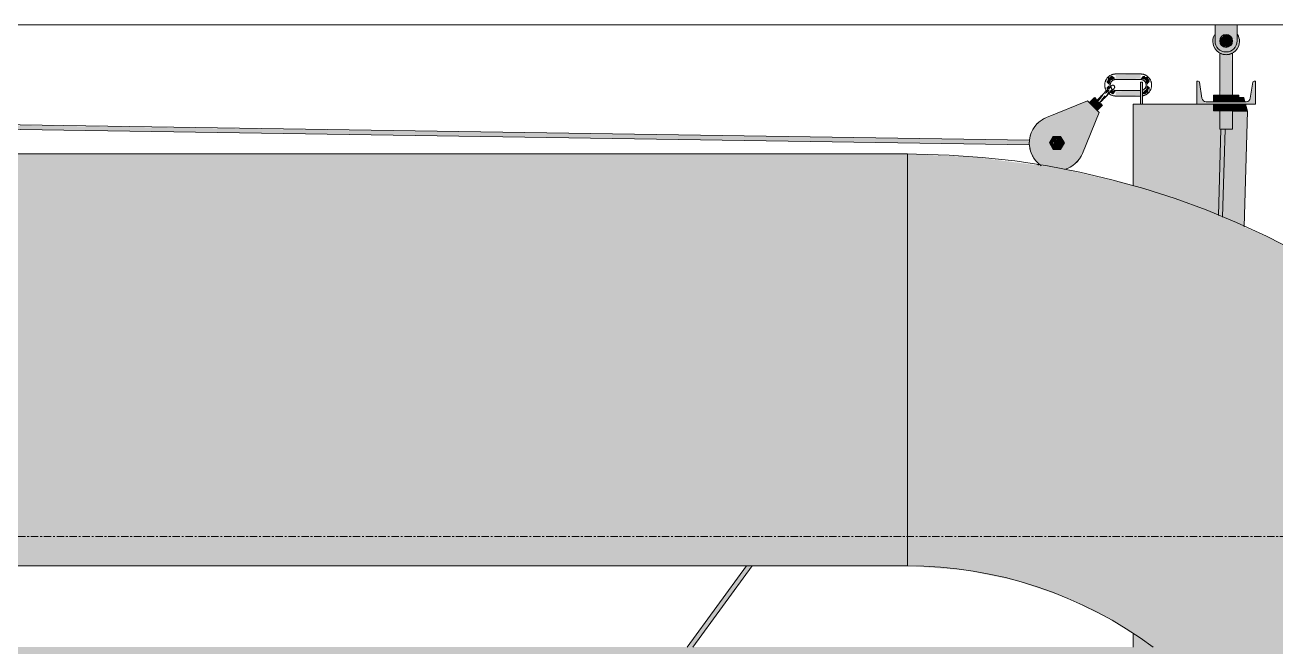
# Model space of a CAD drawing. Header units: inches. Extents: x 20426 to 92531, y -195 to 750.
# Drawn here: x 27683.7 to 27768.7, y 244.5 to 286.8 of the extents above; entities that cross this region are included whole.
import ezdxf

# ---------------------------------------------------------------- set-up
doc = ezdxf.new("R2010")
doc.units = ezdxf.units.IN
doc.header["$MEASUREMENT"] = 0
doc.linetypes.add('Grid Line 1_2_', pattern=[0.875, 0.5, -0.125, 0.125, -0.125])
for name, color, linetype, lineweight in [('A-FLOR-LEVL', 51, 'Continuous', 9), ('M-HVAC-DUCT', 70, 'Continuous', 9), ('Q-SPCQ', 91, 'Continuous', 9), ('S-BEAM', 12, 'Continuous', 9)]:
    doc.layers.add(name, color=color, linetype=linetype, lineweight=lineweight)

# ---------------------------------------------------------------- blocks, each defined once
blk = doc.blocks.new('Girt_Z - 8_D-904143-Elevation - South')
at = {"layer": 'S-BEAM'}
h = blk.add_hatch(color=256, dxfattribs=at)
h.paths.add_polyline_path([(26260.89, 244), (26260.89, 244.482), (22796.272, 244.482), (22796.272, 244), (26260.166, 244)], flags=0)
h.paths.add_polyline_path([(22792.65, 244), (22792.65, 244.482), (22792.15, 244.482), (22792.15, 244)], flags=0)
blk = doc.blocks.new('Girt_Z - 8_D-915553-Elevation - South')
at = {"layer": 'S-BEAM'}
blk.add_line((22796.272, 286.768), (26260.89, 286.768), dxfattribs=at)
blk = doc.blocks.new('Basketball_Backstop-Performance_Sports_Systems-3103-Ceiling_Hung - 27_-0_ to 27_-11 7_8_-V45-Elevation - South')
at = {"layer": 'Q-SPCQ'}
h = blk.add_hatch(color=256, dxfattribs=at)
h.paths.add_polyline_path([(25822.015, 284.937), (25822.39, 285.038), (25822.665, 285.312), (25822.765, 285.687), (25822.438, 285.778), (25822.381, 285.476), (25822.227, 285.322), (25822.074, 285.272), (25821.752, 285.353), (25821.628, 285.531), (25821.579, 285.801), (25821.265, 285.687), (25821.369, 285.309), (25821.64, 285.038), (25821.821, 284.963)], flags=0)
h.paths.add_polyline_path([(25822.765, 285.687), (25822.765, 286.768), (25821.265, 286.768), (25821.265, 285.687), (25821.601, 285.822), (25821.711, 285.964), (25821.914, 286.109), (25822.325, 285.997), (25822.482, 285.801)], flags=0)
for points in [[(25822.015, 284.75), (25822.39, 284.839), (25822.468, 284.871), (25822.791, 285.191), (25822.8, 285.203), (25822.891, 285.422), (25822.921, 285.656), (25822.891, 285.891), (25822.765, 286.072), (25822.707, 285.415), (25822.546, 285.157), (25822.201, 284.962), (25821.821, 284.963), (25821.485, 285.157), (25821.291, 285.493), (25821.265, 286.089), (25821.23, 286.109), (25821.113, 285.687), (25821.114, 285.615), (25821.14, 285.422), (25821.366, 285.027), (25821.376, 285.014), (25821.64, 284.839), (25821.942, 284.76)], [(25822.128, 285.265), (25822.325, 285.378), (25822.438, 285.6), (25822.438, 285.801), (25822.234, 286.066), (25821.902, 286.11), (25821.593, 285.801), (25821.636, 285.469), (25821.796, 285.309)], [(25814.515, 283.069), (25816.203, 283.117), (25816.203, 283.431), (25814.515, 283.383), (25814.515, 283.088)], [(25816.328, 281.375), (25816.328, 282.875), (25816.203, 282.875), (25816.203, 281.375)], [(25823.871, 281.375), (25824.015, 281.375), (25824.015, 282.955), (25823.824, 282.879), (25823.609, 281.671), (25823.447, 281.563), (25823.381, 281.555), (25820.521, 281.586), (25820.39, 281.729), (25820.372, 281.793), (25820.207, 282.879), (25820.015, 282.955), (25820.015, 281.375)], [(25813.31, 281.544), (25813.366, 281.601), (25813.422, 281.657), (25813.659, 281.976), (25813.7, 282.106), (25813.222, 281.597)], [(25815.232, 281.944), (25816.203, 281.992), (25816.203, 282.306), (25814.515, 282.258), (25814.515, 281.944)], [(25812.99, 281.225), (25813.31, 281.544), (25813.241, 281.623), (25813.266, 281.656), (25813.061, 281.808), (25812.76, 281.455), (25812.921, 281.294)], [(25813.246, 280.969), (25813.573, 281.349), (25813.388, 281.476), (25813.361, 281.459), (25813.31, 281.544), (25812.99, 281.225), (25813.22, 280.995)], [(25821.489, 273.82), (25821.636, 279.687), (25821.578, 279.687), (25821.578, 280.937), (25821.149, 280.937), (25821.149, 281.375), (25819.015, 281.375), (25819.015, 274.745), (25820.671, 274.181), (25821.358, 273.878)], [(25821.582, 281.555), (25821.582, 281.992), (25821.149, 281.992), (25821.149, 281.555)], [(25821.149, 280.937), (25821.582, 280.937), (25821.582, 281.375), (25821.149, 281.375)], [(25822.448, 281.555), (25822.448, 281.992), (25821.582, 281.992), (25821.582, 281.555)], [(25822.448, 280.937), (25822.448, 281.375), (25821.582, 281.375), (25821.582, 280.937)], [(25822.448, 281.555), (25822.881, 281.555), (25822.881, 281.992), (25822.448, 281.992)], [(25822.448, 280.937), (25822.881, 280.937), (25822.881, 281.375), (25822.448, 281.375)], [(25823.242, 273.046), (25823.467, 280.918), (25822.451, 280.918), (25822.394, 279.687), (25821.938, 279.687), (25821.767, 273.697), (25823.195, 273.067)], [(25821.767, 273.697), (25821.902, 279.687), (25821.657, 279.687), (25821.518, 273.807)], [(25810.64, 278.533), (25810.765, 278.75), (25810.692, 278.927), (25810.58, 278.991), (25810.338, 278.927), (25810.299, 278.625), (25810.39, 278.533)]]:
    blk.add_hatch(color=256, dxfattribs=at).paths.add_polyline_path(points, flags=0)
h = blk.add_hatch(color=256, dxfattribs=at)
h.paths.add_polyline_path([(25822.015, 279.687), (25822.015, 280.937), (25821.579, 280.937), (25821.636, 279.687), (25821.902, 279.687)], flags=0)
h.paths.add_polyline_path([(25821.885, 281.992), (25822.015, 281.992), (25822.015, 284.75), (25821.637, 284.833), (25821.585, 284.859), (25821.637, 281.992), (25821.827, 281.992)], flags=0)
h = blk.add_hatch(color=256, dxfattribs=at)
h.paths.add_polyline_path([(25822.438, 279.687), (25822.453, 279.687), (25822.394, 280.937), (25822.015, 280.937), (25822.015, 279.687), (25822.394, 279.687)], flags=0)
h.paths.add_polyline_path([(25822.394, 281.992), (25822.45, 281.992), (25822.393, 284.833), (25822.167, 284.763), (25822.015, 284.75), (25822.015, 281.992), (25822.355, 281.992)], flags=0)
h = blk.add_hatch(color=256, dxfattribs=at)
h.paths.add_polyline_path([(25814.25, 282.953), (25814.392, 283.019), (25814.258, 283.055), (25814.252, 282.978)], flags=0)
h.paths.add_polyline_path([(25814.14, 282.978), (25814.191, 282.811), (25814.25, 282.953)], flags=0)
h.paths.add_polyline_path([(25814.085, 282.687), (25814.14, 282.978), (25814.392, 283.094), (25814.482, 283.156), (25814.278, 283.306), (25814.138, 283.281), (25814.104, 283.197), (25813.985, 283.218), (25813.982, 282.959), (25813.922, 283.065), (25813.885, 282.859), (25814.001, 282.76)], flags=0)
h = blk.add_hatch(color=256, dxfattribs=at)
h.paths.add_polyline_path([(25816.468, 282.953), (25816.534, 282.811), (25816.57, 282.945), (25816.494, 282.951)], flags=0)
h.paths.add_polyline_path([(25816.494, 283.063), (25816.326, 283.011), (25816.468, 282.953)], flags=0)
h.paths.add_polyline_path([(25816.633, 282.687), (25816.821, 282.924), (25816.796, 283.065), (25816.712, 283.099), (25816.733, 283.218), (25816.494, 283.232), (25816.494, 283.297), (25816.358, 283.299), (25816.203, 283.117), (25816.494, 283.063), (25816.609, 282.811)], flags=0)
h = blk.add_hatch(color=256, dxfattribs=at)
h.paths.add_polyline_path([(25813.363, 281.457), (25813.495, 281.555), (25813.31, 281.544)], flags=0)
h.paths.add_polyline_path([(25813.495, 281.555), (25813.871, 281.935), (25813.768, 281.935), (25813.786, 282.02), (25813.508, 281.677), (25813.513, 281.657), (25813.422, 281.581)], flags=0)
h = blk.add_hatch(color=256, dxfattribs=at)
h.paths.add_polyline_path([(25813.763, 282.043), (25813.951, 282.186), (25814.149, 282.384), (25813.92, 282.331), (25813.803, 282.106)], flags=0)
h.paths.add_polyline_path([(25814.076, 282.485), (25814.262, 282.496), (25814.205, 282.581)], flags=0)
h.paths.add_polyline_path([(25813.92, 282.331), (25814.149, 282.46), (25814.076, 282.485), (25813.973, 282.384)], flags=0)
h = blk.add_hatch(color=256, dxfattribs=at)
h.paths.add_polyline_path([(25813.871, 281.935), (25814.105, 282.258), (25814.05, 282.285), (25813.912, 282.065)], flags=0)
h.paths.add_polyline_path([(25814.142, 282.24), (25814.235, 282.384), (25814.188, 282.384), (25814.147, 282.258)], flags=0)
h = blk.add_hatch(color=256, dxfattribs=at)
h.paths.add_polyline_path([(25814.25, 282.422), (25814.163, 282.485), (25814.205, 282.44), (25814.224, 282.424)], flags=0)
h.paths.add_polyline_path([(25814.224, 282.312), (25814.392, 282.364), (25814.239, 282.376), (25814.224, 282.313)], flags=0)
h.paths.add_polyline_path([(25814.142, 282.24), (25814.142, 282.416), (25814.142, 282.376), (25814.105, 282.258)], flags=0)
h.paths.add_polyline_path([(25814.344, 282.057), (25814.515, 282.258), (25814.223, 282.312), (25814.102, 282.154), (25814.224, 282.143), (25814.224, 282.078), (25814.314, 282.063)], flags=0)
h.paths.add_polyline_path([(25813.918, 282.329), (25814.076, 282.485), (25814.109, 282.564), (25814.065, 282.67), (25813.885, 282.516), (25813.908, 282.384)], flags=0)
h = blk.add_hatch(color=256, dxfattribs=at)
h.paths.add_polyline_path([(25816.468, 282.422), (25816.328, 282.356), (25816.46, 282.32), (25816.466, 282.397)], flags=0)
h.paths.add_polyline_path([(25816.578, 282.397), (25816.527, 282.564), (25816.468, 282.422)], flags=0)
h.paths.add_polyline_path([(25816.374, 282.057), (25816.58, 282.094), (25816.614, 282.178), (25816.733, 282.157), (25816.736, 282.416), (25816.796, 282.31), (25816.833, 282.516), (25816.629, 282.67), (25816.578, 282.397), (25816.328, 282.173), (25816.328, 282.112)], flags=0)
h = blk.add_hatch(color=256, dxfattribs=at)
h.paths.add_polyline_path([(25811.024, 276.958), (25811.322, 277.058), (25811.729, 277.325), (25812.026, 277.64), (25812.362, 278.312), (25813.388, 280.827), (25812.592, 281.623), (25809.405, 280.261), (25809.071, 279.945), (25808.823, 279.557), (25808.677, 279.121), (25808.649, 278.625), (25808.72, 278.208), (25808.927, 277.761), (25809.317, 277.325), (25809.462, 277.212), (25810.912, 276.984)], flags=0)
h.paths.add_polyline_path([(25810.768, 278.312), (25810.26, 278.317), (25810.037, 278.797), (25810.301, 279.187), (25810.781, 279.164), (25810.998, 278.71), (25810.791, 278.353)], flags=0)
h = blk.add_hatch(color=256, dxfattribs=at)
h.paths.add_polyline_path([(25817.001, 244.482), (25815.703, 245.35), (25815.703, 244.482), (25816.673, 244.482)], flags=0)
h.paths.add_polyline_path([(25819.015, 274.745), (25819.015, 281.375), (25815.703, 281.375), (25815.703, 275.855), (25818.981, 274.757)], flags=0)
h = blk.add_hatch(color=256, dxfattribs=at)
h.paths.add_polyline_path([(25822.881, 280.918), (25823.467, 280.918), (25823.34, 281.375), (25822.881, 281.375), (25822.881, 280.937), (25822.453, 280.918)], flags=0)
h.paths.add_polyline_path([(25823.29, 281.555), (25823.212, 281.832), (25822.881, 281.832), (25822.881, 281.555)], flags=0)
h = blk.add_hatch(color=256, dxfattribs=at)
h.paths.add_polyline_path([(25808.649, 278.622), (25808.659, 278.889), (25808.64, 278.935), (25700.39, 280.532), (25700.39, 280.272), (25808.642, 278.622)], flags=0)
h.paths.add_polyline_path([(25810.293, 278.639), (25810.31, 278.713), (25810.293, 278.64)], flags=0)
h.paths.add_polyline_path([(25682.39, 280.547), (25682.39, 280.859), (25669.924, 281.003), (25669.924, 280.937), (25669.611, 280.897), (25669.611, 280.742), (25681.319, 280.563)], flags=0)
h.paths.add_polyline_path([(25667.238, 280.829), (25667.253, 281.012), (25667.232, 280.912), (25667.232, 280.83)], flags=0)
h = blk.add_hatch(color=256, dxfattribs=at)
h.paths.add_polyline_path([(25810.263, 278.312), (25810.768, 278.312), (25811.02, 278.75), (25810.768, 279.187), (25810.263, 279.187), (25810.01, 278.75), (25810.135, 278.533)], flags=0)
h.paths.add_polyline_path([(25810.515, 278.5), (25810.338, 278.573), (25810.265, 278.75), (25810.338, 278.927), (25810.515, 279), (25810.692, 278.927), (25810.765, 278.75), (25810.692, 278.573), (25810.58, 278.509)], flags=0)
h = blk.add_hatch(color=256, dxfattribs=at)
h.paths.add_polyline_path([(25785.782, 244.482), (25789.739, 250), (25789.41, 250), (25785.452, 244.482), (25785.779, 244.482)], flags=0)
h.paths.add_polyline_path([(25809.462, 277.212), (25809.285, 277.325), (25809.279, 277.237), (25809.449, 277.214)], flags=0)
for p, q in [((25821.265, 286.768), (25821.265, 285.687)), ((25822.765, 285.687), (25822.765, 286.768)), ((25821.578, 284.862), (25821.578, 281.992)), ((25821.578, 284.862), (25821.578, 281.992)), ((25822.453, 281.992), (25822.453, 284.862)), ((25822.453, 281.992), (25822.453, 284.862)), ((25816.203, 283.437), (25814.515, 283.437)), ((25814.515, 283.062), (25816.203, 283.062)), ((25816.203, 281.375), (25816.203, 282.875)), ((25816.328, 282.875), (25816.203, 282.875)), ((25816.328, 282.875), (25816.328, 281.375)), ((25820.118, 282.955), (25820.015, 282.955)), ((25820.015, 282.955), (25820.015, 281.375)), ((25820.372, 281.793), (25820.207, 282.879)), ((25823.824, 282.879), (25823.658, 281.793)), ((25824.015, 282.955), (25823.913, 282.955)), ((25824.015, 281.375), (25824.015, 282.955)), ((25816.203, 282.312), (25814.515, 282.312)), ((25812.592, 281.623), (25809.807, 280.486)), ((25812.592, 281.623), (25813.388, 280.827)), ((25813.078, 281.844), (25812.725, 281.49)), ((25813.088, 281.835), (25813.211, 281.711)), ((25813.255, 280.96), (25813.609, 281.313)), ((25813.476, 281.446), (25813.6, 281.322)), ((25814.515, 281.937), (25816.203, 281.937)), ((25815.703, 281.375), (25815.703, 275.855)), ((25815.703, 281.375), (25819.015, 281.375)), ((25819.015, 281.375), (25820.021, 281.375)), ((25820.015, 281.375), (25824.015, 281.375)), ((25823.381, 281.555), (25820.649, 281.555)), ((25821.149, 281.992), (25821.582, 281.992)), ((25821.149, 281.555), (25821.149, 281.992)), ((25821.149, 280.937), (25821.149, 281.375)), ((25821.582, 281.992), (25822.448, 281.992)), ((25821.582, 281.992), (25821.582, 281.555)), ((25821.582, 281.375), (25821.582, 280.937)), ((25822.448, 281.992), (25822.881, 281.992)), ((25822.448, 281.992), (25822.448, 281.555)), ((25822.448, 281.375), (25822.448, 280.937)), ((25822.881, 281.992), (25822.881, 281.555)), ((25823.212, 281.832), (25822.881, 281.832)), ((25822.881, 281.375), (25822.881, 280.937)), ((25823.29, 281.555), (25823.212, 281.832)), ((25823.467, 280.918), (25823.34, 281.375)), ((25808.663, 278.935), (25700.39, 280.585)), ((25812.251, 278.042), (25813.388, 280.827)), ((25821.582, 280.937), (25821.149, 280.937)), ((25821.578, 280.937), (25821.578, 279.687)), ((25822.448, 280.937), (25821.582, 280.937)), ((25822.44, 280.918), (25823.467, 280.918)), ((25822.881, 280.937), (25822.448, 280.937)), ((25822.453, 279.687), (25822.453, 280.937)), ((25823.242, 273.046), (25823.467, 280.918)), ((25700.39, 280.272), (25808.649, 278.622)), ((25821.657, 279.687), (25821.489, 273.82)), ((25822.015, 279.687), (25821.578, 279.687)), ((25821.938, 279.687), (25821.767, 273.697)), ((25822.453, 279.687), (25822.015, 279.687)), ((25810.263, 279.187), (25810.01, 278.75)), ((25810.01, 278.75), (25810.263, 278.312)), ((25810.768, 279.187), (25810.263, 279.187)), ((25811.02, 278.75), (25810.768, 279.187)), ((25810.768, 278.312), (25811.02, 278.75)), ((25810.263, 278.312), (25810.768, 278.312)), ((25809.297, 277.34), (25809.227, 277.245)), ((25789.411, 250.002), (25785.396, 244.482)), ((25785.782, 244.482), (25789.797, 250.002)), ((25815.703, 245.35), (25815.703, 244.482))]:
    blk.add_line(p, q, dxfattribs=at)
at = {"layer": 'Q-SPCQ', "flags": 128}
for points in [[(25814.515, 283.437), (25814.485, 283.437), (25814.455, 283.435), (25814.425, 283.432), (25814.396, 283.428), (25814.366, 283.423), (25814.337, 283.416), (25814.308, 283.408), (25814.279, 283.399), (25814.251, 283.389), (25814.223, 283.378), (25814.196, 283.366), (25814.169, 283.353), (25814.143, 283.338), (25814.117, 283.323), (25814.092, 283.307), (25814.067, 283.289), (25814.044, 283.271), (25814.021, 283.251), (25813.999, 283.231), (25813.977, 283.21), (25813.957, 283.188), (25813.937, 283.165), (25813.919, 283.142), (25813.901, 283.118), (25813.884, 283.093), (25813.868, 283.067), (25813.854, 283.041), (25813.84, 283.014), (25813.828, 282.987), (25813.816, 282.959), (25813.806, 282.931), (25813.797, 282.903), (25813.789, 282.874), (25813.782, 282.844), (25813.776, 282.815), (25813.772, 282.785), (25813.768, 282.756), (25813.766, 282.726), (25813.765, 282.696), (25813.765, 282.687)], [(25814.14, 282.687), (25814.141, 282.702), (25814.141, 282.717), (25814.143, 282.732), (25814.145, 282.747), (25814.148, 282.762), (25814.151, 282.777), (25814.155, 282.791), (25814.159, 282.805), (25814.164, 282.82), (25814.17, 282.834), (25814.176, 282.847), (25814.183, 282.861), (25814.19, 282.874), (25814.198, 282.887), (25814.206, 282.899), (25814.214, 282.911), (25814.224, 282.923), (25814.233, 282.935), (25814.243, 282.946), (25814.254, 282.957), (25814.265, 282.967), (25814.276, 282.977), (25814.288, 282.986), (25814.3, 282.995), (25814.313, 283.003), (25814.325, 283.011), (25814.338, 283.018), (25814.352, 283.025), (25814.365, 283.031), (25814.379, 283.037), (25814.393, 283.042), (25814.408, 283.047), (25814.422, 283.051), (25814.437, 283.054), (25814.451, 283.057), (25814.466, 283.059), (25814.481, 283.061), (25814.496, 283.062), (25814.511, 283.062), (25814.515, 283.062)], [(25816.953, 282.687), (25816.952, 282.717), (25816.95, 282.747), (25816.947, 282.777), (25816.943, 282.807), (25816.938, 282.837), (25816.931, 282.866), (25816.924, 282.895), (25816.915, 282.923), (25816.905, 282.952), (25816.894, 282.98), (25816.881, 283.007), (25816.868, 283.034), (25816.854, 283.06), (25816.838, 283.086), (25816.822, 283.111), (25816.804, 283.135), (25816.786, 283.159), (25816.767, 283.182), (25816.746, 283.204), (25816.725, 283.226), (25816.703, 283.246), (25816.681, 283.266), (25816.657, 283.284), (25816.633, 283.302), (25816.608, 283.319), (25816.582, 283.334), (25816.556, 283.349), (25816.529, 283.363), (25816.502, 283.375), (25816.474, 283.387), (25816.446, 283.397), (25816.418, 283.406), (25816.389, 283.414), (25816.36, 283.421), (25816.33, 283.427), (25816.301, 283.431), (25816.271, 283.434), (25816.241, 283.437), (25816.211, 283.437), (25816.203, 283.437)], [(25816.203, 283.062), (25816.218, 283.062), (25816.233, 283.061), (25816.248, 283.06), (25816.262, 283.058), (25816.277, 283.055), (25816.292, 283.052), (25816.306, 283.048), (25816.321, 283.043), (25816.335, 283.038), (25816.349, 283.033), (25816.362, 283.027), (25816.376, 283.02), (25816.389, 283.013), (25816.402, 283.005), (25816.414, 282.997), (25816.427, 282.988), (25816.439, 282.979), (25816.45, 282.969), (25816.461, 282.959), (25816.472, 282.949), (25816.482, 282.938), (25816.492, 282.926), (25816.501, 282.915), (25816.51, 282.903), (25816.518, 282.89), (25816.526, 282.877), (25816.533, 282.864), (25816.54, 282.851), (25816.547, 282.837), (25816.552, 282.823), (25816.557, 282.809), (25816.562, 282.795), (25816.566, 282.781), (25816.569, 282.766), (25816.572, 282.751), (25816.575, 282.736), (25816.576, 282.722), (25816.577, 282.707), (25816.578, 282.692), (25816.578, 282.687)], [(25813.697, 282.109), (25813.676, 282.088), (25813.655, 282.066), (25813.634, 282.045), (25813.613, 282.024), (25813.592, 282.003), (25813.571, 281.983), (25813.551, 281.962), (25813.53, 281.942), (25813.51, 281.922), (25813.491, 281.902), (25813.471, 281.883), (25813.452, 281.864), (25813.434, 281.845), (25813.416, 281.827), (25813.398, 281.809), (25813.38, 281.792), (25813.364, 281.775), (25813.348, 281.759), (25813.332, 281.743), (25813.317, 281.728), (25813.302, 281.714), (25813.288, 281.7), (25813.275, 281.687), (25813.263, 281.674), (25813.251, 281.662), (25813.24, 281.651), (25813.229, 281.641), (25813.22, 281.631), (25813.211, 281.623), (25813.203, 281.614), (25813.196, 281.607), (25813.189, 281.601), (25813.183, 281.595), (25813.179, 281.59), (25813.175, 281.586), (25813.171, 281.583), (25813.169, 281.581), (25813.168, 281.579), (25813.167, 281.578)], [(25813.272, 281.683), (25813.285, 281.696), (25813.299, 281.71), (25813.313, 281.724), (25813.328, 281.739), (25813.343, 281.755), (25813.359, 281.771), (25813.376, 281.787), (25813.393, 281.805), (25813.411, 281.822), (25813.429, 281.84), (25813.447, 281.859), (25813.466, 281.878), (25813.485, 281.897), (25813.505, 281.917), (25813.525, 281.937), (25813.545, 281.957), (25813.566, 281.977), (25813.586, 281.998), (25813.607, 282.019), (25813.628, 282.04), (25813.649, 282.061), (25813.67, 282.082), (25813.691, 282.103), (25813.697, 282.109)], [(25814.228, 282.639), (25814.227, 282.639), (25814.226, 282.637), (25814.224, 282.635), (25814.221, 282.632), (25814.217, 282.629), (25814.212, 282.624), (25814.207, 282.618), (25814.201, 282.612), (25814.194, 282.605), (25814.186, 282.597), (25814.177, 282.589), (25814.168, 282.579), (25814.157, 282.569), (25814.147, 282.558), (25814.135, 282.546), (25814.123, 282.534), (25814.11, 282.521), (25814.096, 282.507), (25814.082, 282.493), (25814.067, 282.478), (25814.051, 282.463), (25814.035, 282.447), (25814.018, 282.43), (25814.001, 282.413), (25813.984, 282.395), (25813.966, 282.377), (25813.947, 282.359), (25813.928, 282.34), (25813.909, 282.321), (25813.889, 282.301), (25813.869, 282.281), (25813.849, 282.261), (25813.829, 282.24), (25813.808, 282.22), (25813.787, 282.199), (25813.766, 282.178), (25813.745, 282.157), (25813.724, 282.136), (25813.703, 282.114), (25813.697, 282.109)], [(25813.697, 282.109), (25813.718, 282.13), (25813.74, 282.151), (25813.761, 282.172), (25813.782, 282.193), (25813.803, 282.214), (25813.823, 282.235), (25813.844, 282.255), (25813.864, 282.276), (25813.884, 282.296), (25813.904, 282.315)], [(25813.765, 282.687), (25813.766, 282.658), (25813.768, 282.628), (25813.771, 282.598), (25813.775, 282.568), (25813.78, 282.538), (25813.787, 282.509), (25813.794, 282.48), (25813.803, 282.452), (25813.813, 282.423), (25813.824, 282.395), (25813.837, 282.368), (25813.85, 282.341), (25813.864, 282.315)], [(25813.874, 281.932), (25813.895, 281.953), (25813.916, 281.974), (25813.937, 281.995), (25813.958, 282.016), (25813.979, 282.037), (25814, 282.058), (25814.021, 282.079), (25814.041, 282.099), (25814.061, 282.119), (25814.081, 282.139), (25814.1, 282.158), (25814.119, 282.177), (25814.137, 282.195), (25814.156, 282.214), (25814.173, 282.231), (25814.191, 282.249), (25814.207, 282.265), (25814.224, 282.282), (25814.239, 282.297), (25814.254, 282.312), (25814.269, 282.327), (25814.283, 282.341), (25814.296, 282.354), (25814.308, 282.366), (25814.32, 282.378), (25814.331, 282.389), (25814.342, 282.4), (25814.351, 282.409), (25814.36, 282.418), (25814.368, 282.426), (25814.376, 282.434), (25814.382, 282.44), (25814.388, 282.446), (25814.393, 282.451), (25814.397, 282.455), (25814.4, 282.458), (25814.402, 282.46), (25814.404, 282.462), (25814.404, 282.462)], [(25814.086, 282.144), (25814.066, 282.124), (25814.046, 282.104), (25814.026, 282.084), (25814.006, 282.064), (25813.985, 282.043), (25813.964, 282.022), (25813.943, 282.001), (25813.922, 281.98), (25813.901, 281.959), (25813.88, 281.938), (25813.874, 281.932)], [(25814.037, 282.109), (25814.061, 282.091), (25814.085, 282.073), (25814.11, 282.056), (25814.136, 282.041), (25814.162, 282.026), (25814.188, 282.012), (25814.216, 282), (25814.243, 281.988), (25814.272, 281.978), (25814.3, 281.969), (25814.329, 281.961), (25814.358, 281.954), (25814.388, 281.948), (25814.417, 281.944), (25814.447, 281.941), (25814.477, 281.938), (25814.507, 281.938), (25814.515, 281.937)], [(25814.119, 282.531), (25814.132, 282.543), (25814.143, 282.555), (25814.155, 282.566), (25814.165, 282.576), (25814.175, 282.586), (25814.183, 282.595), (25814.191, 282.603), (25814.199, 282.61), (25814.205, 282.617), (25814.211, 282.622), (25814.216, 282.627), (25814.22, 282.631), (25814.223, 282.635), (25814.225, 282.637), (25814.227, 282.638), (25814.228, 282.639)], [(25814.161, 282.566), (25814.156, 282.58), (25814.152, 282.594), (25814.149, 282.609), (25814.146, 282.624), (25814.143, 282.639), (25814.142, 282.653), (25814.141, 282.668), (25814.14, 282.683), (25814.14, 282.687)], [(25814.236, 282.437), (25814.226, 282.449), (25814.217, 282.46), (25814.208, 282.472), (25814.2, 282.485)], [(25814.228, 282.639), (25814.231, 282.643), (25814.235, 282.646), (25814.239, 282.649), (25814.243, 282.652), (25814.247, 282.655), (25814.251, 282.658), (25814.255, 282.66), (25814.26, 282.662), (25814.264, 282.665), (25814.269, 282.667), (25814.274, 282.668), (25814.278, 282.67), (25814.283, 282.671), (25814.288, 282.673), (25814.293, 282.674), (25814.298, 282.674), (25814.303, 282.675), (25814.308, 282.675), (25814.313, 282.676), (25814.318, 282.676), (25814.323, 282.676), (25814.328, 282.675), (25814.333, 282.675), (25814.338, 282.674), (25814.343, 282.673), (25814.347, 282.672), (25814.352, 282.67), (25814.357, 282.669), (25814.362, 282.667), (25814.366, 282.665), (25814.371, 282.663), (25814.375, 282.661), (25814.38, 282.658), (25814.384, 282.656), (25814.388, 282.653), (25814.392, 282.65), (25814.396, 282.647), (25814.4, 282.643), (25814.403, 282.64), (25814.404, 282.639)], [(25814.515, 282.312), (25814.5, 282.313), (25814.485, 282.314), (25814.47, 282.315), (25814.455, 282.317), (25814.441, 282.32), (25814.426, 282.323), (25814.412, 282.327), (25814.397, 282.332), (25814.383, 282.337), (25814.369, 282.342), (25814.355, 282.348), (25814.342, 282.355), (25814.329, 282.362), (25814.316, 282.37), (25814.303, 282.378), (25814.291, 282.387), (25814.279, 282.396), (25814.268, 282.406), (25814.257, 282.416), (25814.246, 282.426)], [(25814.404, 282.462), (25814.404, 282.462), (25814.403, 282.461), (25814.4, 282.458), (25814.398, 282.456), (25814.394, 282.452), (25814.389, 282.447), (25814.384, 282.442), (25814.377, 282.435), (25814.37, 282.428), (25814.362, 282.42), (25814.354, 282.412), (25814.344, 282.402), (25814.334, 282.392), (25814.323, 282.381), (25814.312, 282.37), (25814.299, 282.357), (25814.286, 282.344)], [(25814.404, 282.639), (25814.408, 282.635), (25814.411, 282.632), (25814.414, 282.628), (25814.417, 282.624), (25814.42, 282.62), (25814.423, 282.616), (25814.425, 282.611), (25814.428, 282.607), (25814.43, 282.602), (25814.432, 282.598), (25814.434, 282.593), (25814.435, 282.588), (25814.437, 282.583), (25814.438, 282.579), (25814.439, 282.574), (25814.44, 282.569), (25814.44, 282.564), (25814.441, 282.559), (25814.441, 282.554), (25814.441, 282.549), (25814.441, 282.544), (25814.44, 282.539), (25814.44, 282.534), (25814.439, 282.529), (25814.438, 282.524), (25814.437, 282.519), (25814.436, 282.514), (25814.434, 282.51), (25814.432, 282.505), (25814.43, 282.5), (25814.428, 282.496), (25814.426, 282.491), (25814.423, 282.487), (25814.421, 282.483), (25814.418, 282.479), (25814.415, 282.475), (25814.412, 282.471), (25814.409, 282.467), (25814.405, 282.463), (25814.404, 282.462)], [(25816.322, 281.947), (25816.352, 281.952), (25816.381, 281.959), (25816.41, 281.967), (25816.439, 281.976), (25816.467, 281.986), (25816.495, 281.997), (25816.522, 282.009), (25816.549, 282.022), (25816.575, 282.037), (25816.601, 282.052), (25816.626, 282.068), (25816.651, 282.086), (25816.674, 282.104), (25816.697, 282.124), (25816.719, 282.144), (25816.741, 282.165), (25816.761, 282.187), (25816.781, 282.21), (25816.799, 282.233), (25816.817, 282.257), (25816.834, 282.282), (25816.85, 282.308), (25816.864, 282.334), (25816.878, 282.361), (25816.89, 282.388), (25816.902, 282.416), (25816.912, 282.444), (25816.921, 282.472), (25816.929, 282.501), (25816.936, 282.531), (25816.942, 282.56), (25816.946, 282.59), (25816.95, 282.619), (25816.952, 282.649), (25816.953, 282.679), (25816.953, 282.687)], [(25816.578, 282.687), (25816.577, 282.673), (25816.577, 282.658), (25816.575, 282.643), (25816.573, 282.628), (25816.57, 282.613), (25816.567, 282.598), (25816.563, 282.584), (25816.559, 282.57), (25816.554, 282.555), (25816.548, 282.541), (25816.542, 282.528), (25816.535, 282.514), (25816.528, 282.501), (25816.52, 282.488), (25816.512, 282.476), (25816.504, 282.464), (25816.494, 282.452), (25816.485, 282.44), (25816.475, 282.429), (25816.464, 282.418), (25816.453, 282.408), (25816.442, 282.398), (25816.43, 282.389), (25816.418, 282.38), (25816.405, 282.372), (25816.393, 282.364), (25816.379, 282.357), (25816.366, 282.35), (25816.352, 282.344), (25816.339, 282.338), (25816.325, 282.333)], [(25813.167, 281.402), (25813.163, 281.405), (25813.16, 281.409), (25813.157, 281.413), (25813.154, 281.417), (25813.151, 281.421), (25813.148, 281.425), (25813.146, 281.43), (25813.144, 281.434), (25813.141, 281.438), (25813.139, 281.443), (25813.138, 281.448), (25813.136, 281.452), (25813.135, 281.457), (25813.133, 281.462), (25813.132, 281.467), (25813.132, 281.472), (25813.131, 281.477), (25813.131, 281.482), (25813.13, 281.487), (25813.13, 281.492), (25813.13, 281.497), (25813.131, 281.502), (25813.131, 281.507), (25813.132, 281.512), (25813.133, 281.517), (25813.134, 281.522), (25813.136, 281.526), (25813.137, 281.531), (25813.139, 281.536), (25813.141, 281.54), (25813.143, 281.545), (25813.145, 281.549), (25813.148, 281.554), (25813.15, 281.558), (25813.153, 281.562), (25813.156, 281.566), (25813.159, 281.57), (25813.163, 281.574), (25813.166, 281.577), (25813.167, 281.578)], [(25813.167, 281.578), (25813.167, 281.579), (25813.169, 281.58), (25813.171, 281.582), (25813.174, 281.585), (25813.177, 281.589), (25813.182, 281.594), (25813.188, 281.599), (25813.194, 281.605), (25813.201, 281.612), (25813.209, 281.62), (25813.217, 281.629), (25813.227, 281.638), (25813.237, 281.649)], [(25813.344, 281.402), (25813.34, 281.398), (25813.336, 281.395), (25813.332, 281.392), (25813.328, 281.389), (25813.324, 281.386), (25813.32, 281.383), (25813.316, 281.381), (25813.311, 281.378), (25813.307, 281.376), (25813.302, 281.374), (25813.298, 281.372), (25813.293, 281.371), (25813.288, 281.369), (25813.283, 281.368), (25813.278, 281.367), (25813.273, 281.366), (25813.268, 281.366), (25813.263, 281.365), (25813.258, 281.365), (25813.253, 281.365), (25813.248, 281.365), (25813.243, 281.366), (25813.238, 281.366), (25813.234, 281.367), (25813.229, 281.368), (25813.224, 281.369), (25813.219, 281.37), (25813.214, 281.372), (25813.21, 281.374), (25813.205, 281.376), (25813.2, 281.378), (25813.196, 281.38), (25813.192, 281.382), (25813.187, 281.385), (25813.183, 281.388), (25813.179, 281.391), (25813.175, 281.394), (25813.171, 281.397), (25813.168, 281.401), (25813.167, 281.402)], [(25813.344, 281.402), (25813.344, 281.402), (25813.345, 281.403), (25813.347, 281.405), (25813.35, 281.408), (25813.354, 281.412), (25813.359, 281.417), (25813.364, 281.422), (25813.371, 281.429), (25813.378, 281.436), (25813.386, 281.444), (25813.394, 281.452), (25813.404, 281.462), (25813.414, 281.472), (25813.425, 281.483), (25813.436, 281.494), (25813.449, 281.507), (25813.462, 281.52), (25813.475, 281.533), (25813.49, 281.548), (25813.504, 281.562), (25813.52, 281.578), (25813.536, 281.594), (25813.553, 281.611), (25813.57, 281.628), (25813.587, 281.645), (25813.606, 281.664), (25813.624, 281.682), (25813.643, 281.701), (25813.662, 281.72), (25813.682, 281.74), (25813.702, 281.76), (25813.722, 281.78), (25813.742, 281.8), (25813.763, 281.821), (25813.784, 281.842), (25813.805, 281.863), (25813.826, 281.884), (25813.847, 281.905), (25813.868, 281.926), (25813.874, 281.932)], [(25813.417, 281.475), (25813.406, 281.464), (25813.397, 281.455), (25813.388, 281.446), (25813.38, 281.438), (25813.372, 281.43), (25813.366, 281.424), (25813.36, 281.418), (25813.355, 281.413), (25813.351, 281.409), (25813.348, 281.406), (25813.346, 281.404), (25813.344, 281.402), (25813.344, 281.402)], [(25813.874, 281.932), (25813.853, 281.911), (25813.832, 281.89), (25813.81, 281.868), (25813.789, 281.847), (25813.769, 281.827), (25813.748, 281.806), (25813.727, 281.785), (25813.707, 281.765), (25813.687, 281.745), (25813.667, 281.725), (25813.648, 281.706), (25813.629, 281.687), (25813.61, 281.668), (25813.592, 281.65), (25813.575, 281.633), (25813.557, 281.615), (25813.541, 281.599), (25813.524, 281.582), (25813.509, 281.567), (25813.494, 281.552), (25813.479, 281.537), (25813.465, 281.523), (25813.452, 281.51)]]:
    blk.add_lwpolyline(points, dxfattribs=at)
at = {"layer": 'Q-SPCQ'}
for centre, radius, start, end in [((25822.015, 285.656), 0.906, 150, 180), ((25822.015, 285.656), 0.906, 180, 0), ((25822.015, 285.687), 0.75, 180, 0), ((25822.015, 285.687), 0.438, 0, 180), ((25822.015, 285.687), 0.438, 180, 0), ((25822.015, 285.656), 0.906, 0, 30.95652), ((25820.118, 282.865), 0.09, 8.65819, 90), ((25823.913, 282.865), 0.09, 90, 171.34181), ((25820.649, 281.835), 0.28, 188.65819, 270), ((25823.381, 281.835), 0.28, 270, 351.34181), ((25810.515, 278.75), 1.875, 112.19719, 235.57625), ((25810.515, 278.75), 1.875, 116.34448, 122.42022), ((25810.515, 278.75), 1.875, 145.62372, 152.16263), ((25810.515, 278.75), 1.875, 135, 137.58118), ((25810.515, 278.75), 1.875, 130.97035, 135), ((25810.515, 278.75), 1.875, 175.10577, 180), ((25810.515, 278.75), 1.875, 160.32262, 165), ((25810.515, 278.75), 0.25, 135, 210), ((25810.515, 278.75), 0.25, 135, 315), ((25810.515, 278.75), 0.25, 315, 135), ((25810.515, 278.75), 0.25, 90, 120), ((25810.515, 278.75), 0.25, 60, 90), ((25810.515, 278.75), 0.25, 315, 30), ((25810.515, 278.75), 1.875, 190.07391, 195), ((25810.515, 278.75), 1.875, 205.59657, 210), ((25810.515, 278.75), 0.25, 240, 270), ((25810.515, 278.75), 0.25, 270, 300), ((25810.515, 278.75), 1.875, 285.84921, 337.80281), ((25810.515, 278.75), 1.875, 327.00781, 333.65552), ((25810.515, 278.75), 1.875, 286.2511, 289.67738), ((25810.515, 278.75), 1.875, 297.83737, 304.37628), ((25810.515, 278.75), 1.875, 312.41882, 315), ((25810.515, 278.75), 1.875, 315, 319.02965)]:
    blk.add_arc(centre, radius, start, end, dxfattribs=at)
for points, knots in [([(25821.733, 284.795), (25821.728, 284.796), (25821.719, 284.799), (25821.701, 284.806), (25821.68, 284.814), (25821.661, 284.822), (25821.647, 284.829), (25821.64, 284.831), (25821.637, 284.833)], [0.2222222, 0.2222222, 0.2222222, 0.2222222, 0.2361111, 0.25, 0.2777778, 0.3055556, 0.3194444, 0.3333333, 0.3333333, 0.3333333, 0.3333333]), ([(25822.015, 284.75), (25821.989, 284.75), (25821.95, 284.752), (25821.9, 284.758), (25821.864, 284.762), (25821.829, 284.769), (25821.808, 284.774), (25821.798, 284.777)], [0, 0, 0, 0, 0.0555556, 0.0833333, 0.1111111, 0.1388889, 0.1642403, 0.1642403, 0.1642403, 0.1642403]), ([(25822.233, 284.777), (25822.223, 284.774), (25822.201, 284.769), (25822.167, 284.762), (25822.13, 284.758), (25822.08, 284.752), (25822.041, 284.75), (25822.015, 284.75)], [0.8357597, 0.8357597, 0.8357597, 0.8357597, 0.8611111, 0.8888889, 0.9166667, 0.9444444, 1, 1, 1, 1]), ([(25822.393, 284.833), (25822.39, 284.831), (25822.384, 284.829), (25822.37, 284.822), (25822.351, 284.814), (25822.329, 284.806), (25822.311, 284.799), (25822.302, 284.796), (25822.297, 284.795)], [0.6666667, 0.6666667, 0.6666667, 0.6666667, 0.6805556, 0.6944444, 0.7222222, 0.75, 0.7638889, 0.7777778, 0.7777778, 0.7777778, 0.7777778])]:
    blk.add_open_spline(points, degree=3, knots=knots, dxfattribs=at)
blk = doc.blocks.new('Round Elbow - 1_5 D-870650-Elevation - South')
at = {"layer": 'M-HVAC-DUCT'}
for points in [[(25851.033, 244.482), (25851.581, 244.482), (25850.192, 247.49), (25847.969, 251.48), (25845.046, 255.748), (25841.402, 260.067), (25838.084, 263.384), (25833.87, 266.85), (25829.837, 269.612), (25825.319, 272.129), (25820.587, 274.218), (25815.682, 275.862), (25810.647, 277.046), (25804.958, 277.787), (25800.357, 278), (25800.357, 264), (25804.754, 263.769), (25809.089, 263.082), (25813.336, 261.944), (25817.44, 260.369), (25821.357, 258.373), (25825.129, 255.91), (25828.461, 253.212), (25831.569, 250.103), (25834.336, 246.687), (25835.768, 244.482), (25851.02, 244.482)], [(25824.281, 244.482), (25835.768, 244.482), (25834.036, 247.057), (25831.569, 250.103), (25828.191, 253.431), (25825.044, 255.979), (25821.357, 258.373), (25817.44, 260.369), (25813.336, 261.944), (25809.089, 263.082), (25804.747, 263.77), (25800.357, 264), (25800.357, 250), (25804.382, 249.687), (25807.789, 248.983), (25811.114, 247.848), (25814.357, 246.249), (25817.001, 244.482), (25822.633, 244.482)]]:
    blk.add_hatch(color=256, dxfattribs=at).paths.add_polyline_path(points, flags=0)
for p, q in [((25800.357, 264), (25800.357, 278)), ((25800.357, 250), (25800.357, 264))]:
    blk.add_line(p, q, dxfattribs=at)
at = {"layer": 'M-HVAC-DUCT', "flags": 128}
for points in [[(25851.635, 244.482), (25851.023, 245.853), (25850.029, 247.86), (25848.955, 249.825), (25847.803, 251.746), (25846.576, 253.62), (25845.275, 255.443), (25843.901, 257.212), (25842.458, 258.926), (25840.948, 260.58), (25839.373, 262.172), (25837.735, 263.7), (25836.038, 265.161), (25834.283, 266.554), (25832.474, 267.875), (25830.614, 269.122), (25828.706, 270.295), (25826.752, 271.39), (25824.755, 272.406), (25822.72, 273.341), (25820.649, 274.194), (25818.546, 274.964), (25816.413, 275.649), (25814.255, 276.248), (25812.075, 276.76), (25809.875, 277.185), (25807.661, 277.522), (25805.435, 277.769), (25803.201, 277.928), (25800.962, 277.997), (25800.357, 278)], [(25800.357, 250), (25801.477, 249.978), (25802.595, 249.91), (25803.709, 249.799), (25804.818, 249.642), (25805.92, 249.442), (25807.013, 249.197), (25808.095, 248.91), (25809.165, 248.579), (25810.221, 248.205), (25811.261, 247.79), (25812.283, 247.333), (25813.287, 246.836), (25814.27, 246.299), (25815.23, 245.723), (25816.167, 245.109), (25817.046, 244.482)]]:
    blk.add_lwpolyline(points, dxfattribs=at)

msp = doc.modelspace()

# ---------------------------------------------------------------- hatches: boundary and pattern name
at = {"layer": 'M-HVAC-DUCT', "lineweight": 5}
h = msp.add_hatch(color=256, dxfattribs=at)
h.paths.add_polyline_path([(26345.681, 264), (26467.714, 264), (26467.714, 278), (26345.681, 278), (26345.681, 266.431)], flags=0)
h.paths.add_polyline_path([(26993.96, 264), (27046.714, 264), (27046.714, 278), (26775.214, 278), (26775.214, 264), (26959.402, 264)], flags=0)
h.paths.add_polyline_path([(27743.681, 264), (27743.681, 278), (27643.714, 277.985), (27643.714, 264), (27736.957, 264)], flags=0)
h.paths.add_polyline_path([(27064.714, 264), (27336.214, 264), (27336.214, 278), (27064.714, 278), (27064.714, 265.25)], flags=0)
h.paths.add_polyline_path([(26485.714, 264), (26757.214, 264), (26757.214, 278), (26485.714, 278), (26485.714, 264.244)], flags=0)
h.paths.add_polyline_path([(27354.214, 264), (27625.714, 264), (27625.714, 278), (27354.214, 278), (27354.214, 265.754)], flags=0)
h = msp.add_hatch(color=256, dxfattribs=at)
h.paths.add_polyline_path([(26345.681, 250), (26467.714, 250), (26467.714, 264), (26345.681, 264), (26345.681, 250.213)], flags=0)
h.paths.add_polyline_path([(26485.714, 250), (26757.214, 250), (26757.214, 264), (26485.714, 264), (26485.714, 250.191)], flags=0)
h.paths.add_polyline_path([(27046.714, 250), (27046.714, 264), (26775.214, 264), (26775.214, 250), (26993.96, 250)], flags=0)
h.paths.add_polyline_path([(27132.192, 250), (27336.214, 250), (27336.214, 264), (27064.714, 264), (27064.714, 250)], flags=0)
h.paths.add_polyline_path([(27354.214, 250), (27625.714, 250.018), (27625.714, 264), (27354.214, 264), (27354.214, 250.059)], flags=0)
h.paths.add_polyline_path([(27643.714, 250), (27743.681, 250), (27743.681, 264), (27643.714, 264), (27643.714, 250.015)], flags=0)

# ---------------------------------------------------------------- linework, layer by layer
at = {"layer": 'A-FLOR-LEVL', "linetype": 'Grid Line 1_2_'}
msp.add_line((23922.495, 252), (28374.343, 252), dxfattribs=at)
at = {"layer": 'M-HVAC-DUCT'}
for p, q in [((27743.681, 278), (27643.714, 278)), ((27743.681, 278), (27743.681, 250)), ((27643.714, 250), (27743.681, 250))]:
    msp.add_line(p, q, dxfattribs=at)

# ---------------------------------------------------------------- block references
msp.add_blockref('Round Elbow - 1_5 D-870650-Elevation - South', (1943.324, 0), dxfattribs=at)
at = {"layer": 'Q-SPCQ'}
msp.add_blockref('Basketball_Backstop-Performance_Sports_Systems-3103-Ceiling_Hung - 27_-0_ to 27_-11 7_8_-V45-Elevation - South', (1943.324, 0), dxfattribs=at)
at = {"layer": 'S-BEAM'}
for name in ['Girt_Z - 8_D-915553-Elevation - South', 'Girt_Z - 8_D-904143-Elevation - South']:
    msp.add_blockref(name, (1943.324, 0), dxfattribs=at)

doc.saveas('drawing.dxf')
